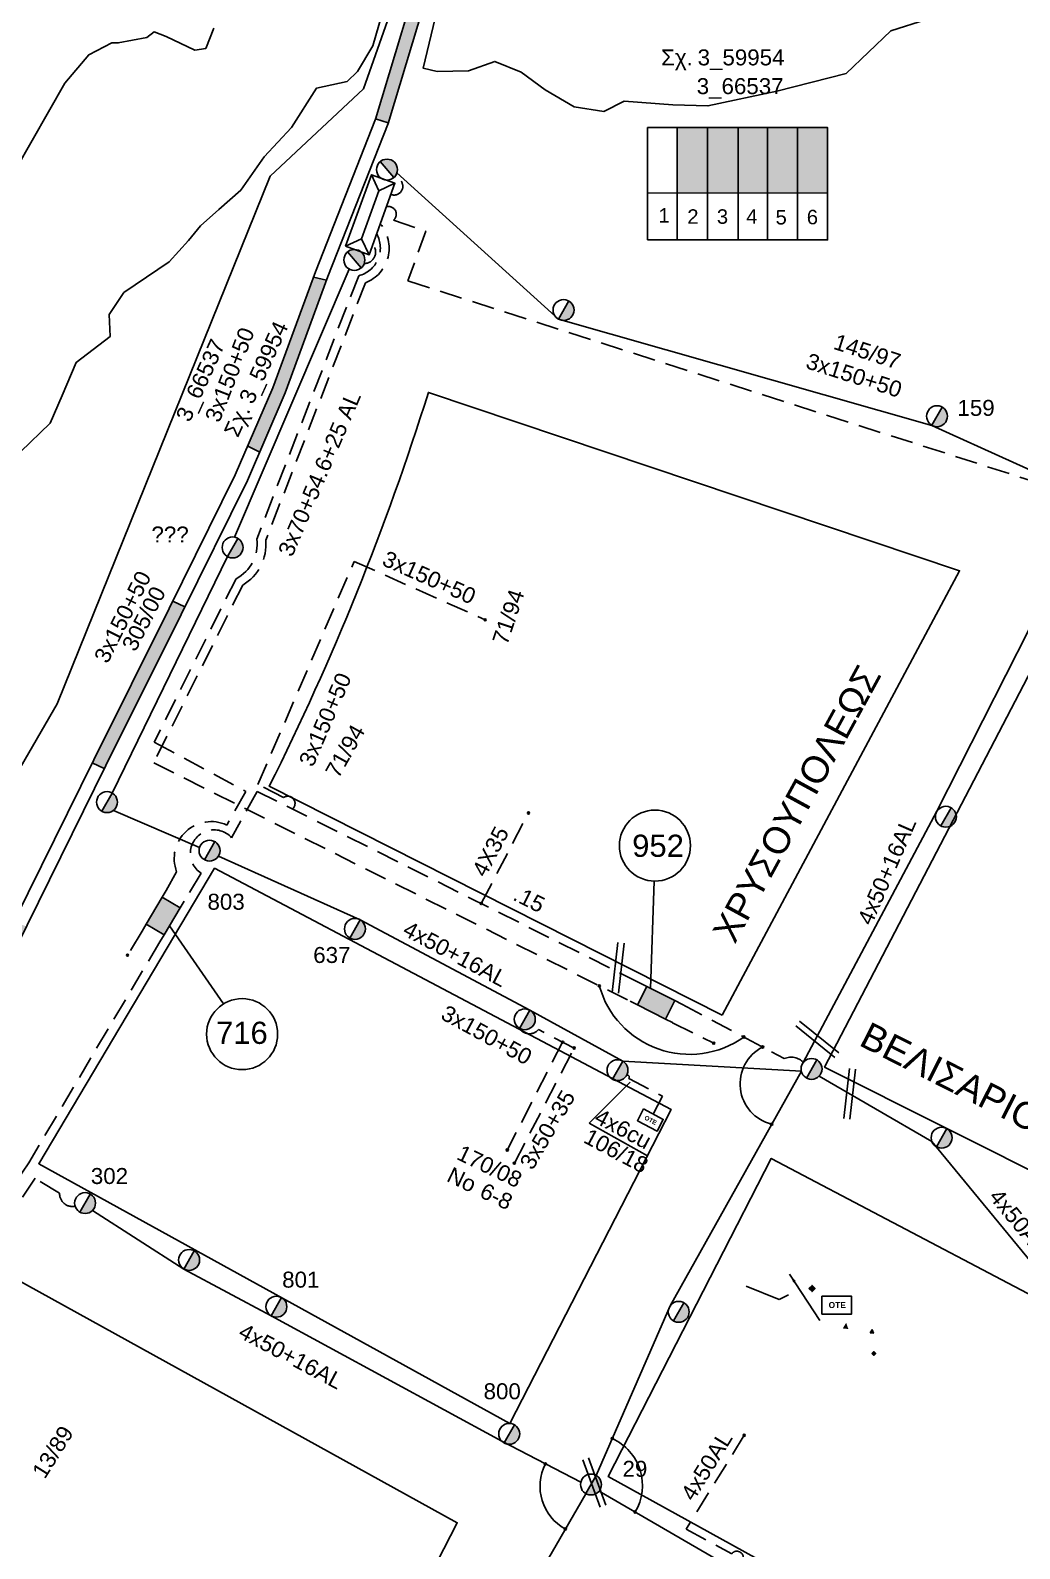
# Model space of a CAD drawing. Header units: millimetres. Extents: x 1091 to 3521, y 1177 to 2968.
# Drawn here: x 2835.7 to 2947.2, y 2089.1 to 2260.2 of the extents above; entities that cross this region are included whole.
import ezdxf
from ezdxf.enums import TextEntityAlignment as Align
from ezdxf.lldxf.tags import DXFTag

# ---------------------------------------------------------------- set-up
doc = ezdxf.new("R2010")
doc.units = ezdxf.units.MM
doc.linetypes.add('DASHED', pattern=[19.05, 12.7, -6.35])
for name, color, linetype, lineweight in [('3x150+50', 7, 'Continuous', 30), ('3x150+50 XLPE', 7, 'SYN_LINE', 30), ('4X35', 7, 'DASHED', 30), ('Άγνωστα', 7, 'Continuous', 30), ('Γυμνά εναέρια ΧΤ (3Φ) 4x50AL', 7, 'Continuous', 30), ('Γυμνά εναέρια ΧΤ και ΦΟΠ (3Φ)   4x50+16AL', 7, 'Continuous', 30), ('Καλωδια Χ.Τ. 3x50+35', 7, 'Continuous', 30), ('Καλώδια ΧΤ   3x150+50CU', 7, 'DASHED', 30), ('Καλώδια ΧΤ   3x150AL+50CU', 7, 'DASHED', 30), ('Συνεστραμμένα ΧΤ   3x70+54.6+25 AL', 7, 'SYN_LINE', 30), ('Υπόγεια Καλώδια Δικτύου ΧΤ   .15', 7, 'DASHED', 30), ('Υπόγεια καλώδια Παροχών ΧΤ   4x50AL', 7, 'DASHED', 30)]:
    doc.layers.add(name, color=color, linetype=linetype, lineweight=lineweight)
for name, color, linetype in [('Link Box 4 Διευθύνσεων', 7, 'Continuous'), ('Pillar OTE', 7, 'Continuous'), ('TEXT ΚΑΛΩΔΙΩΝ', 7, 'Continuous'), ('ΑΓΝΩΣΤΟ ΕΝΑΕΡΙΟ ΚΑΛΩΔΙΟ', 7, 'Continuous'), ('ΑΓΝΩΣΤΟ ΥΠΟΓΕΙΟ ΚΑΛΩΔΙΟ', 7, 'DASHED'), ('Επιγραφές - Σχήματα', 7, 'Continuous'), ('Στύλος ΦΜ', 7, 'Continuous'), ('Στύλος ΦΜ @ 1', 7, 'Continuous'), ('Συνδέσεις', 7, 'Continuous'), ('Τομή', 7, 'Continuous'), ('Υποσταθμός εναέριος 2 στύλων', 7, 'Continuous'), ('Υποσταθμός πόλεως', 7, 'Continuous'), ('Υπόβαθρο ΔΕΗ', 7, 'Continuous'), ('ΦΥΣΙΚΟ ΑΕΡΙΟ', 7, 'NATURAL_GAS_SUPPLY')]:
    doc.layers.add(name, color=color, linetype=linetype)
doc.styles.add('arial', font='arial.ttf')
doc.styles.get("Standard").update_dxf_attribs({"font": 'arial.ttf', "height": 1.8})
tags = doc.linetypes.add('NATURAL_GAS_SUPPLY', pattern='A,12.7,-5.08,["ΦΑ",Standard,S=2.54,R=0,X=-2.54,Y=-1.27],-5.08', length=22.86).pattern_tags.tags
tags[6] = DXFTag(74, 10)
doc.linetypes.add('PRANES_1r', pattern='A,0.5,[137,SPECLINE.shx,S=1,R=180,X=0,Y=0],0.5', length=1)
doc.linetypes.add('SYN_LINE', pattern='A,0.5,-0.0001,["/\\/\\/\\/",Standard,S=0.1,R=0,X=0,Y=-0.05],-0.25', length=0.7501)
doc.dimstyles.new('ISO-25', dxfattribs={"dimtxt": 2.5, "dimasz": 2.5, "dimexe": 1.25, "dimexo": 0.625, "dimtad": 1, "dimtxsty": 'Standard', "dimcen": 2.5, "dimadec": 0, "dimazin": 0, "dimtfac": 1, "dimtmove": 0, "dimatfit": 3, "dimfxl": 1, "dimarcsym": 0})

# ---------------------------------------------------------------- blocks, each defined once
blk = doc.blocks.new('ΥΠΑΡΧΩΝ ΤΣΙΜΕΝΤΕΝΙΟΣ ΣΤΥΛΟΣ')
at = {"layer": 'Στύλος ΦΜ'}
blk.add_hatch(color=7, dxfattribs=at).paths.add_polyline_path([(-1.29, -2.28, 0.574793), (2.62, 0, 0.268822), (1.3, 2.27)])
at = {"layer": 'Στύλος ΦΜ', "color": 7}
blk.add_line((-1.29, -2.28), (1.3, 2.27), dxfattribs=at)
blk.add_circle((0, 0), 2.62, dxfattribs=at)
at = {"layer": 'Στύλος ΦΜ', "flags": 4}
for tag, p in [('ΑΡΙΘΜΟΣ', (-4.68, 8.05)), ('ΤΥΠΟΣ', (-4.91, 3.03))]:
    blk.add_attdef(tag, p, '', height=4, dxfattribs=at)
blk = doc.blocks.new('ΥΠΟΣΤΑΘΜΟΣ ΕΝΑΕΡΙΟΣ ΕΠΙ 2 ΣΤΥΛΩΝ')
at = {"layer": 'Υποσταθμός εναέριος 2 στύλων', "linetype": 'Continuous'}
for points in [[(-11.97, -2.11, 0.574793), (-8.45, -0.07, 0.268822), (-9.64, 1.98)], [(9.68, -2.15, 0.574793), (13.19, -0.1, 0.268822), (12.01, 1.95)]]:
    blk.add_hatch(color=256, dxfattribs=at).paths.add_polyline_path(points)
for p, q in [((-11.97, -2.11), (-9.64, 1.98)), ((9.68, -2.15), (12.01, 1.95))]:
    blk.add_line(p, q, dxfattribs=at)
for centre in [(-10.81, -0.07), (10.84, -0.1)]:
    blk.add_circle(centre, 2.36, dxfattribs=at)
at = {"layer": 'Υποσταθμός πόλεως', "linetype": 'Continuous', "ltscale": 40}
blk.add_lwpolyline([(-8.57, 2.82), (8.57, 2.82), (8.57, -2.82), (-8.57, -2.82)], close=True, dxfattribs=at)
for points in [[(-5.75, 0), (-8.57, 2.82)], [(-8.57, -2.82), (-5.75, 0)], [(-5.75, 0), (5.75, 0)], [(5.75, 0), (8.57, 2.82)], [(8.57, -2.82), (5.75, 0)]]:
    blk.add_lwpolyline(points, dxfattribs=at)
at = {"layer": 'Υποσταθμός εναέριος 2 στύλων', "ltscale": 40, "flags": 1}
for tag, p in [('ΜΕΤΑΣΧΗΜΑΤΙΣΜΟΣ', (14.09, 2.51)), ('ΙΣΧΥΣ', (14.07, -0.28)), ('ΑΡΙΘΜΟΣ', (14.19, -3))]:
    blk.add_attdef(tag, p, '', height=1.8, dxfattribs=at)
blk = doc.blocks.new('LINK BOX 4 ΑΝΑΧΩΡΗΣΕΩΝ')
at = {"layer": 'Link Box 4 Διευθύνσεων', "ltscale": 40}
blk.add_hatch(color=256, dxfattribs=at).paths.add_polyline_path([(-3.54, 0), (-3.54, -4.67), (3.54, -4.67), (3.54, 0)])
for p, q in [((-3.54, 0), (-5.33, 0)), ((5.33, 0), (3.54, 0)), ((-3.54, -4.67), (-5.33, -4.67)), ((5.33, -4.67), (3.54, -4.67))]:
    blk.add_line(p, q, dxfattribs=at)
blk.add_lwpolyline([(-3.54, -4.67), (-3.54, 0), (3.54, 0), (3.54, -4.67)], close=True, dxfattribs=at)
blk = doc.blocks.new('_ΣΥΝΔΕΣΗ')
at = {"layer": 'Συνδέσεις', "linetype": 'SYN_LINE', "ltscale": 40}
blk.add_hatch(color=256, dxfattribs=at).paths.add_polyline_path([(0.5, -0.01, 1), (-0.5, -0.01, 1)])
at = {"layer": 'Συνδέσεις'}
blk.add_circle((0, -0.01), 0.5, dxfattribs=at)
blk = doc.blocks.new('ΤΟΜΗ')
at = {"layer": 'Τομή', "ltscale": 40}
for p, q in [((11.33, -0.65), (-11.4, -0.65)), ((11.33, -3.42), (-11.4, -3.42))]:
    blk.add_line(p, q, dxfattribs=at)
blk = doc.blocks.new('PILLAR ΟΤΕ')
at = {"layer": 'Pillar OTE', "ltscale": 40}
blk.add_lwpolyline([(-3.31, 2.02), (3.39, 2.02), (3.39, -1.99), (-3.31, -1.99)], close=True, dxfattribs=at)
at = {"layer": 'Pillar OTE', "insert": (-1.81, 0.71), "char_height": 1.3575, "width": 109.961, "attachment_point": 1}
blk.add_mtext('{\\fArial|b1|i0|c161|p34;OTE}', dxfattribs=at)
blk = doc.blocks.new('TSONTA XT1')
at = {"ltscale": 40}
h = blk.add_hatch(color=256, dxfattribs=at)
h.dxf.hatch_style = 1
h.paths.add_polyline_path([(595.96, 2487.66), (597.07, 2488.77), (595.96, 2489.87), (594.85, 2488.77)])
blk.add_lwpolyline([(594.85, 2488.77), (595.96, 2489.87), (597.07, 2488.77), (595.96, 2487.66)], close=True, dxfattribs=at)

msp = doc.modelspace()

# ---------------------------------------------------------------- hatches: boundary and pattern name
at = {"layer": 'Pillar OTE', "ltscale": 40}
h = msp.add_hatch(color=256, dxfattribs=at)
h.dxf.hatch_style = 1
h.paths.add_polyline_path([(2927.86, 2113.86), (2927.62, 2114.56), (2927.23, 2113.92)])
h = msp.add_hatch(color=256, dxfattribs=at)
h.dxf.hatch_style = 1
h.paths.add_polyline_path([(2930.68, 2113.38), (2930.54, 2113.78), (2930.32, 2113.42)])
at = {"layer": 'Καλώδια ΧΤ   3x150AL+50CU', "linetype": 'DASHED', "lineweight": -3, "ltscale": 0.2}
h = msp.add_hatch(color=30, dxfattribs=at)
h.dxf.hatch_style = 1
h.paths.add_polyline_path([(2912, 2249.26), (2908.56, 2249.26), (2908.56, 2241.9), (2912, 2241.9)])
h = msp.add_hatch(color=2, dxfattribs=at)
h.dxf.hatch_style = 1
h.paths.add_polyline_path([(2912, 2241.9), (2915.44, 2241.89), (2915.44, 2249.26), (2912, 2249.26)])
h = msp.add_hatch(color=27, dxfattribs=at)
h.dxf.hatch_style = 1
h.paths.add_polyline_path([(2918.74, 2249.26), (2915.44, 2249.26), (2915.44, 2241.89), (2918.74, 2241.89)])
h = msp.add_hatch(color=133, dxfattribs=at)
h.dxf.hatch_style = 1
h.paths.add_polyline_path([(2918.74, 2241.89), (2922.13, 2241.89), (2922.13, 2249.26), (2918.74, 2249.26)])
h = msp.add_hatch(color=151, dxfattribs=at)
h.dxf.hatch_style = 1
h.paths.add_polyline_path([(2922.13, 2241.89), (2925.52, 2241.88), (2925.52, 2249.26), (2922.13, 2249.26)])
at = {"layer": 'Υπόβαθρο ΔΕΗ', "linetype": 'Continuous', "lineweight": -3, "ltscale": 0.1}
h = msp.add_hatch(color=256, dxfattribs=at)
h.dxf.hatch_style = 1
h.paths.add_polyline_path([(2816.8, 2124.62), (2815.51, 2125.39), (2804.74, 2107.63), (2804.67, 2107.51), (2805.9, 2106.66), (2806.02, 2106.84)])
h.paths.add_polyline_path([(2835.28, 2159.24), (2833.84, 2159.71), (2825.06, 2142.06), (2825.02, 2141.98), (2826.38, 2141.35), (2826.39, 2141.36)])
h.paths.add_polyline_path([(2852.69, 2194.4), (2853.12, 2195.26), (2851.75, 2195.89), (2851.35, 2195.06), (2842.85, 2178.01), (2842.68, 2177.66), (2844.04, 2177.03), (2844.2, 2177.35)])
h.paths.add_polyline_path([(2869.07, 2232.06), (2867.6, 2232.4), (2863.02, 2219.92), (2860.21, 2213.37), (2861.55, 2212.69), (2864.41, 2219.36)])
h.paths.add_polyline_path([(2882.1, 2269.93), (2882.1, 2269.93), (2880.62, 2270.23), (2874.6, 2250.23), (2876.03, 2249.78)])

# ---------------------------------------------------------------- linework, layer by layer
at = {"layer": '3x150+50', "color": 133, "linetype": 'DASHED', "lineweight": -3, "ltscale": 0.2}
msp.add_lwpolyline([(2875.83, 2240.34, -0.806365), (2876.62, 2238.82), (2880.28, 2237.6), (2878.25, 2231.98), (2951.52, 2208.48, -0.491819), (2956.17, 2207.74, 8.078155)], format="xyb", dxfattribs=at)
at = {"layer": '3x150+50', "color": 151, "linetype": 'DASHED', "lineweight": -3, "ltscale": 0.2}
msp.add_lwpolyline([(2875.14, 2238.42, -0.513063), (2873.46, 2231.76), (2862.24, 2202.76, -0.288091), (2859.64, 2197.69), (2849.61, 2177.67), (2903.3, 2150.79)], format="xyb", dxfattribs=at)
at = {"layer": '3x150+50', "color": 27, "linetype": 'DASHED', "lineweight": -3, "ltscale": 0.2}
msp.add_lwpolyline([(2865.23, 2172.46, 0.963213), (2864.25, 2173.76), (2861.35, 2175.23), (2872.19, 2200.36), (2886.95, 2193.79)], format="xyb", dxfattribs=at)
at = {"layer": '3x150+50', "color": 2, "linetype": 'DASHED', "lineweight": -3, "ltscale": 0.2}
msp.add_lwpolyline([(2896.97, 2145.52), (2892.95, 2147.61, -0.507472), (2890.83, 2147.73)], format="xyb", dxfattribs=at)
at = {"layer": '3x150+50', "color": 30, "linetype": 'DASHED', "lineweight": -3, "ltscale": 0.2}
msp.add_arc((2876.69, 2242.64), 0.983, 248.6201, 91.7795, dxfattribs=at)
at = {"layer": '3x150+50 XLPE', "color": 27, "linetype": 'DASHED', "lineweight": -3, "ltscale": 0.2}
msp.add_lwpolyline([(2874.73, 2237.27, -0.493513), (2872.7, 2232.56), (2861.22, 2202.89, -0.319507), (2858.89, 2198.42), (2849.67, 2180.01), (2860, 2174.45), (2857.85, 2170.66, 0.67207), (2852.19, 2165.4, -0.446721)], format="xyb", dxfattribs=at)
at = {"layer": '3x150+50 XLPE', "color": 2, "linetype": 'DASHED', "lineweight": -3, "ltscale": 0.2}
msp.add_lwpolyline([(2873.32, 2233.94, 0.63899), (2874.3, 2236.07, -1.972112)], format="xyb", dxfattribs=at)
at = {"layer": '3x150+50 XLPE', "color": 27, "linetype": 'DASHED', "lineweight": -3, "ltscale": 0.2}
msp.add_lwpolyline([(2852.19, 2165.4), (2851.03, 2163.28)], dxfattribs=at)
at = {"layer": '4X35', "color": 27, "lineweight": -3, "ltscale": 0.2}
msp.add_lwpolyline([(2886.51, 2161.81), (2891.83, 2172.01)], dxfattribs=at)
at = {"layer": 'Pillar OTE', "lineweight": -3, "ltscale": 40}
for points in [[(2905.23, 2236.62), (2905.24, 2249.26), (2925.52, 2249.26), (2925.52, 2236.6), (2905.23, 2236.62)], [(2908.56, 2236.62), (2908.56, 2249.26)], [(2912, 2236.61), (2912, 2249.26)], [(2915.44, 2236.61), (2915.44, 2249.26)], [(2918.74, 2236.61), (2918.74, 2249.26)], [(2922.13, 2236.6), (2922.13, 2249.26)], [(2925.52, 2236.6), (2925.52, 2249.26)], [(2905.23, 2241.9), (2925.52, 2241.88)]]:
    msp.add_lwpolyline(points, dxfattribs=at)
at = {"layer": 'Pillar OTE', "ltscale": 40}
msp.add_lwpolyline([(2930.32, 2113.42), (2930.54, 2113.78), (2930.68, 2113.38), (2930.32, 2113.42)], dxfattribs=at)
at = {"layer": 'ΑΓΝΩΣΤΟ ΕΝΑΕΡΙΟ ΚΑΛΩΔΙΟ', "color": 30, "lineweight": -3, "ltscale": 0.1}
msp.add_lwpolyline([(2877.01, 2244.15), (2895.2, 2227.68), (2937.27, 2215.7), (2955.53, 2207.42)], dxfattribs=at)
at = {"layer": 'ΑΓΝΩΣΤΟ ΕΝΑΕΡΙΟ ΚΑΛΩΔΙΟ', "color": 151, "lineweight": -3, "ltscale": 0.1}
msp.add_lwpolyline([(2922.57, 2142.92), (2907.79, 2116.47), (2899.46, 2097.35)], dxfattribs=at)
at = {"layer": 'ΑΓΝΩΣΤΟ ΕΝΑΕΡΙΟ ΚΑΛΩΔΙΟ', "color": 27, "lineweight": -3, "ltscale": 0.1}
msp.add_lwpolyline([(2871.44, 2043.29), (2880.75, 2064.93), (2898.29, 2095.3)], dxfattribs=at)
at = {"layer": 'ΑΓΝΩΣΤΟ ΥΠΟΓΕΙΟ ΚΑΛΩΔΙΟ', "color": 7, "lineweight": -3, "ltscale": 0.2}
for points in [[(2848.31, 2158.7), (2846.66, 2155.99)], [(2908.06, 2148.38), (2912.7, 2146.07)]]:
    msp.add_lwpolyline(points, dxfattribs=at)
at = {"layer": 'ΑΓΝΩΣΤΟ ΥΠΟΓΕΙΟ ΚΑΛΩΔΙΟ', "color": 62, "lineweight": -3, "ltscale": 0.2}
msp.add_lwpolyline([(2850.31, 2157.51), (2835.53, 2132.59), (2802.95, 2083.62, 0.351607), (2796.93, 2079.07), (2793.43, 2072.3), (2757.5, 2035.39), (2768.24, 2029.74), (2753.88, 2017.66)], format="xyb", dxfattribs=at)
at = {"layer": 'ΑΓΝΩΣΤΟ ΥΠΟΓΕΙΟ ΚΑΛΩΔΙΟ', "color": 151, "lineweight": -3, "ltscale": 0.2}
msp.add_lwpolyline([(2909.11, 2150.47), (2920.65, 2144.33, -0.323066), (2922.79, 2143.89, 1.961235)], format="xyb", dxfattribs=at)
at = {"layer": 'ΑΓΝΩΣΤΟ ΥΠΟΓΕΙΟ ΚΑΛΩΔΙΟ', "color": 27, "lineweight": -3, "ltscale": 0.2}
msp.add_lwpolyline([(2840.76, 2127.69, -0.486752), (2839.01, 2129.17), (2836.25, 2130.84), (2803.59, 2082.28, 0.369342), (2798.34, 2078.39), (2794.72, 2071.38), (2759.84, 2035.19), (2770.06, 2029.91), (2754.63, 2016.59)], format="xyb", dxfattribs=at)
at = {"layer": 'Γυμνά εναέρια ΧΤ (3Φ) 4x50AL', "color": 62, "lineweight": -3, "ltscale": 0.1}
msp.add_lwpolyline([(2924.59, 2142.37), (2937.27, 2134.99), (2949.55, 2120.09), (2981.32, 2101.04)], dxfattribs=at)
at = {"layer": 'Γυμνά εναέρια ΧΤ (3Φ) 4x50AL', "color": 151, "linetype": 'DASHED', "lineweight": -3, "ltscale": 0.2}
msp.add_lwpolyline([(2916.13, 2101.88), (2909.58, 2091.29)], dxfattribs=at)
at = {"layer": 'Γυμνά εναέρια ΧΤ και ΦΟΠ (3Φ)   4x50+16AL', "color": 30, "lineweight": -3, "ltscale": 0.1}
msp.add_lwpolyline([(2922.79, 2143.89), (2937.84, 2172.21), (2950.79, 2197.76), (2955.45, 2205.82)], dxfattribs=at)
at = {"layer": 'Γυμνά εναέρια ΧΤ και ΦΟΠ (3Φ)   4x50+16AL', "color": 2, "lineweight": -3, "ltscale": 0.1}
for points in [[(2845.08, 2172.31), (2854.77, 2168.11)], [(2856.9, 2167.15), (2872.87, 2159.97), (2891.99, 2149.78), (2902.44, 2144.05), (2922.57, 2142.92)]]:
    msp.add_lwpolyline(points, dxfattribs=at)
at = {"layer": 'Γυμνά εναέρια ΧΤ και ΦΟΠ (3Φ)   4x50+16AL', "color": 27, "lineweight": -3, "ltscale": 0.1}
msp.add_lwpolyline([(2842.72, 2127.22), (2853.02, 2120.62), (2862.85, 2115.35), (2888.83, 2101.21), (2897.72, 2096.59)], dxfattribs=at)
at = {"layer": 'Γυμνά εναέρια ΧΤ και ΦΟΠ (3Φ)   4x50+16AL', "color": 151, "lineweight": -3, "ltscale": 0.1}
msp.add_lwpolyline([(2899.8, 2095.6), (2916.17, 2086.06), (2932.73, 2076.95), (2961.72, 2062.75)], dxfattribs=at)
at = {"layer": 'Καλωδια Χ.Τ. 3x50+35', "color": 2, "linetype": 'DASHED', "lineweight": -3, "ltscale": 0.2}
for points in [[(2895.67, 2146.19), (2889.44, 2134.03)], [(2890.24, 2132.55), (2896.97, 2145.52)]]:
    msp.add_lwpolyline(points, dxfattribs=at)
at = {"layer": 'Καλώδια ΧΤ   3x150+50CU', "color": 2, "linetype": 'DASHED', "lineweight": -3, "ltscale": 0.2}
msp.add_lwpolyline([(2902.89, 2142.47, -0.771034), (2903.12, 2142.1), (2906.93, 2140.09), (2905.86, 2138.07)], format="xyb", dxfattribs=at)
at = {"layer": 'Συνεστραμμένα ΧΤ   3x70+54.6+25 AL', "color": 2, "lineweight": -3, "ltscale": 15}
for points in [[(2871.63, 2233.32), (2858.72, 2203.1)], [(2857.92, 2200.92), (2844.94, 2174.26)]]:
    msp.add_lwpolyline(points, dxfattribs=at)
at = {"layer": 'Υπόβαθρο ΔΕΗ', "linetype": 'Continuous', "lineweight": -3, "ltscale": 0.1}
for points in [[(2649.6, 1954.98), (2675.82, 1976.89), (2688.01, 1987.51), (2698.5, 1997.19), (2714.4, 2012.35), (2730.08, 2027.63), (2746.58, 2043.06), (2767.51, 2062.74), (2781.1, 2075.86), (2792.11, 2089.36), (2799.41, 2099.4), (2804.74, 2107.63), (2815.71, 2125.71), (2825.06, 2142.06), (2833.99, 2160.03), (2842.85, 2178.01), (2851.35, 2195.06), (2858.8, 2210.11), (2863.02, 2219.92), (2867.83, 2233.02), (2874.59, 2250.21), (2880.64, 2270.3)], [(2650.71, 1953.96), (2676.79, 1975.75), (2689.01, 1986.39), (2699.52, 1996.09), (2715.44, 2011.27), (2731.12, 2026.55), (2747.61, 2041.96), (2768.54, 2061.66), (2782.21, 2074.84), (2793.3, 2088.45), (2800.65, 2098.55), (2806.02, 2106.84), (2817, 2124.95), (2826.39, 2141.36), (2835.34, 2159.36), (2844.2, 2177.35), (2852.69, 2194.4), (2860.17, 2209.48), (2864.41, 2219.36), (2869.23, 2232.49), (2876.01, 2249.72), (2882.1, 2269.93)], [(2874.6, 2250.23), (2876.03, 2249.78)], [(2867.6, 2232.4), (2869.07, 2232.06)], [(2860.21, 2213.37), (2861.55, 2212.69)], [(2851.75, 2195.89), (2853.12, 2195.26)], [(2842.68, 2177.66), (2844.04, 2177.03)]]:
    msp.add_lwpolyline(points, dxfattribs=at)
at = {"layer": 'Υπόβαθρο ΔΕΗ', "linetype": 'PRANES_1r', "lineweight": -3, "ltscale": 0.5}
for points in [[(2875.99, 2264.32), (2874.31, 2258.49), (2872.55, 2255.57), (2871.39, 2254.47), (2867.95, 2253.72), (2865.15, 2249.27), (2862.04, 2245.95), (2859.44, 2242.22), (2856.96, 2240.04), (2854.88, 2238.18), (2853.53, 2236.52), (2851.35, 2234.13), (2846.26, 2230.68), (2844.6, 2228.19), (2844.7, 2225.7), (2840.87, 2222.8), (2839.31, 2219.07), (2837.96, 2215.96), (2831.21, 2209.49)], [(2949.6, 2264.84), (2946.91, 2263.17), (2944.2, 2262.39), (2941.69, 2262.25), (2936.68, 2261.45), (2932.63, 2260.15), (2927.6, 2255.35), (2919.82, 2253.37), (2912.04, 2251.7), (2908.1, 2251.84), (2902.61, 2252.22), (2900.32, 2251.08), (2896.97, 2251.61), (2893.69, 2253.52), (2891.02, 2255.5), (2888.05, 2256.72), (2885.07, 2255.65), (2881.56, 2255.58), (2879.96, 2255.96), (2882.01, 2264.46)], [(2834.09, 2244.56), (2839.6, 2254.25), (2842.3, 2257.46), (2844.89, 2258.81), (2845.62, 2258.81), (2848.83, 2259.43), (2849.66, 2260.05), (2851.01, 2259.53), (2854.23, 2257.98), (2855.47, 2258.19), (2856.4, 2260.47)]]:
    msp.add_lwpolyline(points, dxfattribs=at)
at = {"layer": 'Υπόβαθρο ΔΕΗ', "lineweight": -3, "ltscale": 0.1}
msp.add_lwpolyline([(2913.66, 2149.24), (2940.39, 2199.31), (2880.55, 2219.41, -0.040236), (2862.63, 2175.02), (2913.66, 2149.24)], format="xyb", dxfattribs=at)
for points in [[(2965.84, 2122.98), (2992.16, 2173.34), (2952.72, 2196.3), (2925.18, 2143.38)], [(2889.74, 2103.22), (2907.91, 2138.59), (2856.46, 2165.78), (2836.67, 2132.48)], [(2941.73, 2074.62), (2960.29, 2111.43), (2919.17, 2133.09), (2900.82, 2097.22)], [(2830.97, 2121.21), (2803.1, 2080.48), (2861.96, 2049.36), (2883.8, 2092.02)]]:
    msp.add_lwpolyline(points, close=True, dxfattribs=at)
at = {"layer": 'Υπόβαθρο ΔΕΗ', "lineweight": -3}
for points in [[(2905.59, 2152.24), (2906, 2164.34)], [(2851.38, 2159.3), (2857.48, 2150.49)]]:
    msp.add_lwpolyline(points, dxfattribs=at)
for centre in [(2906.07, 2168.34), (2859.57, 2147.09)]:
    msp.add_circle(centre, 4, dxfattribs=at)
for centre, radius, start, end in [((2909.98, 2155.37), 10.56, 195.5659, 305.3518), ((2920.35, 2141.48), 4.68, 117.4132, 256.03), ((2898.82, 2096.22), 5.84, 329.3639, 65.1818), ((2898.67, 2096.15), 5.54, 153.0244, 240.9988)]:
    msp.add_arc(centre, radius, start, end, dxfattribs=at)
at = {"layer": 'Υπόγεια Καλώδια Δικτύου ΧΤ   .15', "color": 27, "lineweight": -3, "ltscale": 0.2}
msp.add_lwpolyline([(2861.26, 2174.45), (2858.38, 2169.23, 1.143921), (2854.96, 2165.22), (2853.04, 2162.09)], format="xyb", dxfattribs=at)
msp.add_lwpolyline([(2904.35, 2152.87), (2861.26, 2174.45)], dxfattribs=at)
at = {"layer": 'Υπόγεια Καλώδια Δικτύου ΧΤ   .15', "color": 151, "lineweight": -3, "ltscale": 0.2}
msp.add_lwpolyline([(2909.58, 2091.29), (2914.72, 2088.53, -0.764027), (2916.02, 2088, 6.062654)], format="xyb", dxfattribs=at)
at = {"layer": 'ΦΥΣΙΚΟ ΑΕΡΙΟ', "color": 85, "linetype": 'NATURAL_GAS_SUPPLY', "lineweight": -3}
msp.add_lwpolyline([(2803.29, 1954.03), (2739.55, 2041.15), (2747.6, 2049.21), (2759.6, 2063.04), (2774.23, 2079.43), (2782.45, 2088.57), (2818.42, 2149.23), (2838.72, 2184.32), (2862.74, 2243.8), (2873.26, 2253.63), (2878.69, 2269.09), (2891.7, 2333.07), (2913.78, 2384.67), (2936.71, 2425.71), (2975.11, 2462.98), (3019.65, 2499.41), (3035.99, 2525.66)], dxfattribs=at)

# ---------------------------------------------------------------- block references
at = {"layer": 'Link Box 4 Διευθύνσεων', "lineweight": -3}
for p, xscale, yscale, zscale, rotation in [((2849.67, 2160.99), 0.4999999999999999, 0.4999999999999999, 0.4999999999999999, 59.26766363347113), ((2906.73, 2151.67), 0.4999999999999998, 0.4999999999999998, 0.4999999999999998, 333.1936706696119)]:
    msp.add_blockref('LINK BOX 4 ΑΝΑΧΩΡΗΣΕΩΝ', p, dxfattribs=dict(at, xscale=xscale, yscale=yscale, zscale=zscale, rotation=rotation))
at = {"layer": 'Pillar OTE', "xscale": 0.375, "yscale": 0.375, "zscale": 0.375, "rotation": 332.0000000000001}
msp.add_blockref('PILLAR ΟΤΕ', (2905.54, 2137.41), dxfattribs=at)
at = {"layer": 'Pillar OTE', "xscale": 0.5, "yscale": 0.5, "zscale": 0.5}
msp.add_blockref('PILLAR ΟΤΕ', (2926.54, 2116.54), dxfattribs=at)
at = {"layer": 'Στύλος ΦΜ @ 1', "lineweight": -3, "ltscale": 40, "xscale": 0.4499999999998181, "yscale": 0.4499999999998181, "zscale": 0.4499999999998181}
for p in [(2895.78, 2228.7), (2844.35, 2173.24), (2938.85, 2171.59), (2891.41, 2148.76), (2901.86, 2143.03), (2923.72, 2143.17), (2938.37, 2135.42), (2853.6, 2121.64), (2908.75, 2115.79)]:
    msp.add_blockref('ΥΠΑΡΧΩΝ ΤΣΙΜΕΝΤΕΝΙΟΣ ΣΤΥΛΟΣ', p, dxfattribs=at)
at = {"layer": 'Στύλος ΦΜ @ 1', "lineweight": -3, "ltscale": 40}
ref = msp.add_blockref('ΥΠΑΡΧΩΝ ΤΣΙΜΕΝΤΕΝΙΟΣ ΣΤΥΛΟΣ', (2937.85, 2216.73), dxfattribs=dict(at, xscale=0.4499999999998181, yscale=0.4499999999998181, zscale=0.4499999999998181))
ref.add_attrib('ΤΥΠΟΣ', '159', (2940.15, 2216.77), dxfattribs={"layer": 'Στύλος ΦΜ', "height": 1.8, "flags": 4})
ref = msp.add_blockref('ΥΠΑΡΧΩΝ ΤΣΙΜΕΝΤΕΝΙΟΣ ΣΤΥΛΟΣ', (2858.5, 2201.94), dxfattribs=dict(at, xscale=0.4499999999998181, yscale=0.4499999999998181, zscale=0.4499999999998181))
ref.add_attrib('ΤΥΠΟΣ', '???', (2849.36, 2202.5), dxfattribs={"layer": 'Στύλος ΦΜ', "height": 1.8, "flags": 4})
ref = msp.add_blockref('ΥΠΑΡΧΩΝ ΤΣΙΜΕΝΤΕΝΙΟΣ ΣΤΥΛΟΣ', (2855.9, 2167.77), dxfattribs=dict(at, xscale=0.4499999999998181, yscale=0.4499999999998181, zscale=0.4499999999998181))
ref.add_attrib('ΑΡΙΘΜΟΣ', '803', (2855.67, 2161.11), dxfattribs={"layer": 'Στύλος ΦΜ', "height": 1.8, "flags": 4})
ref = msp.add_blockref('ΥΠΑΡΧΩΝ ΤΣΙΜΕΝΤΕΝΙΟΣ ΣΤΥΛΟΣ', (2872.28, 2158.95), dxfattribs=dict(at, xscale=0.4499999999998181, yscale=0.4499999999998181, zscale=0.4499999999998181))
ref.add_attrib('ΑΡΙΘΜΟΣ', '637', (2867.58, 2155.11), dxfattribs={"layer": 'Στύλος ΦΜ', "height": 1.8, "flags": 4})
ref = msp.add_blockref('ΥΠΑΡΧΩΝ ΤΣΙΜΕΝΤΕΝΙΟΣ ΣΤΥΛΟΣ', (2841.88, 2128.05), dxfattribs=dict(at, xscale=0.4499999999998181, yscale=0.4499999999998181, zscale=0.4499999999998181))
ref.add_attrib('ΑΡΙΘΜΟΣ', '302', (2842.53, 2130.2), dxfattribs={"layer": 'Στύλος ΦΜ', "height": 1.8, "flags": 4})
ref = msp.add_blockref('ΥΠΑΡΧΩΝ ΤΣΙΜΕΝΤΕΝΙΟΣ ΣΤΥΛΟΣ', (2863.43, 2116.37), dxfattribs=dict(at, xscale=0.4499999999998181, yscale=0.4499999999998181, zscale=0.4499999999998181))
ref.add_attrib('ΑΡΙΘΜΟΣ', '801', (2864.08, 2118.52), dxfattribs={"layer": 'Στύλος ΦΜ', "height": 1.8, "flags": 4})
ref = msp.add_blockref('ΥΠΑΡΧΩΝ ΤΣΙΜΕΝΤΕΝΙΟΣ ΣΤΥΛΟΣ', (2889.66, 2102.04), dxfattribs=dict(at, xscale=0.4499999999998181, yscale=0.4499999999998181, zscale=0.4499999999998181))
ref.add_attrib('ΑΡΙΘΜΟΣ', '800', (2886.77, 2105.94), dxfattribs={"layer": 'Στύλος ΦΜ', "height": 1.8, "flags": 4})
ref = msp.add_blockref('ΥΠΑΡΧΩΝ ΤΣΙΜΕΝΤΕΝΙΟΣ ΣΤΥΛΟΣ', (2898.87, 2096.33), dxfattribs=dict(at, xscale=0.4499999999998181, yscale=0.4499999999998181, zscale=0.4499999999998181))
ref.add_attrib('ΑΡΙΘΜΟΣ', '29', (2902.42, 2097.2), dxfattribs={"layer": 'Στύλος ΦΜ', "height": 1.8, "flags": 4})
at = {"layer": 'Συνδέσεις', "lineweight": -3, "xscale": 0.25, "yscale": 0.25, "zscale": 0.25}
for p in [(2886.95, 2193.79), (2891.83, 2172.01), (2886.51, 2161.81), (2846.66, 2155.99), (2899.81, 2152.54), (2895.67, 2146.19), (2912.7, 2146.07), (2916.09, 2146.76), (2918.2, 2145.64), (2896.97, 2145.52), (2919.22, 2136.94), (2889.44, 2134.03), (2890.24, 2132.55), (2901.27, 2101.52), (2916.13, 2101.88), (2893.73, 2098.67), (2903.85, 2093.24), (2895.98, 2091.31)]:
    msp.add_blockref('_ΣΥΝΔΕΣΗ', p, dxfattribs=at)
at = {"layer": 'Συνδέσεις'}
for p, xscale, yscale, zscale in [((2740.5, 1353.08), 0.3075184835441075, 0.3075184835441075, 0.3075184835441075), ((2811.54, 1613.34), 0.2, 0.2, 0.2)]:
    msp.add_blockref('TSONTA XT1', p, dxfattribs=dict(at, xscale=xscale, yscale=yscale, zscale=zscale))
at = {"layer": 'Τομή', "lineweight": -3, "xscale": 0.25, "yscale": 0.25, "zscale": 0.25}
for p, rotation in [((2901.43, 2154.64), 83.56330794217392), ((2924.03, 2146.12), 140.8952945127132), ((2927.5, 2140.43), 83.56330794217392), ((2898.76, 2096.38), 110.1623957005698)]:
    msp.add_blockref('ΤΟΜΗ', p, dxfattribs=dict(at, rotation=rotation))
at = {"layer": 'Υποσταθμός εναέριος 2 στύλων', "lineweight": -3, "xscale": 0.4999999999999997, "yscale": 0.4999999999999997, "zscale": 0.4999999999999997, "rotation": 70.21467906496704}
msp.add_blockref('ΥΠΟΣΤΑΘΜΟΣ ΕΝΑΕΡΙΟΣ ΕΠΙ 2 ΣΤΥΛΩΝ', (2874.01, 2239.44), dxfattribs=at)

# ---------------------------------------------------------------- texts
at = {"lineweight": -3, "ltscale": 30, "char_height": 1.63, "width": 11.2573, "attachment_point": 1}
for s, insert in [('1', (2906.48, 2240.18)), ('2', (2909.72, 2240.05)), ('3', (2913.05, 2240.05)), ('4', (2916.35, 2240.05)), ('5', (2919.66, 2239.97)), ('6', (2923.18, 2239.99))]:
    msp.add_mtext(s, dxfattribs=dict(at, insert=insert))
at = {"lineweight": -3, "ltscale": 40, "char_height": 3, "width": 36.4854, "attachment_point": 1, "style": 'arial'}
for s, insert, rotation in [('ΧΡΥΣΟΥΠΟΛΕΩΣ', (2912.44, 2158.6), 61.4035), ('ΒΕΛΙΣΑΡΙΟΥ', (2930.28, 2148.57), 333.0784)]:
    msp.add_mtext(s, dxfattribs=dict(at, insert=insert, rotation=rotation))
at = {"layer": 'TEXT ΚΑΛΩΔΙΩΝ', "lineweight": -3, "ltscale": 0.1, "style": 'arial'}
for s, rotation, p in [('3x150+50', 68.8535, (2858.17, 2221.41)), ('3x150+50', 342.2177, (2928.51, 2221.34)), (' 3x70+54.6+25 AL', 66.8702, (2868.14, 2209.93)), ('3x150+50', 335.9895, (2880.65, 2198.56)), ('3x150+50', 63.394, (2846.1, 2194.12)), ('3x150+50', 66.6861, (2868.92, 2182.55)), ('4X35', 62.4673, (2887.54, 2167.68)), ('4x50+16AL', 66.5411, (2932.19, 2165.46)), ('   .15', 333.4064, (2890.98, 2162.76)), ('4x50+16AL', 331.9264, (2883.59, 2156.13)), ('3x150+50', 331.3147, (2887.12, 2147)), ('3x50+35', 59.819, (2893.96, 2136.32)), (' 4x50AL', 309.4915, (2946.79, 2126.27)), ('4x50+16AL', 331.9264, (2865.08, 2110.79)), ('4x50AL', 58.266, (2911.89, 2098.44))]:
    msp.add_text(s, height=1.8, rotation=rotation, dxfattribs=at).set_placement(p, align=Align.MIDDLE_CENTER)
at = {"layer": 'Άγνωστα', "color": 7, "lineweight": -3}
note = msp.add_mtext_dynamic_manual_height_columns('Σχ. ', width=1.8, gutter_width=2.31, heights=[1.99, 0], dxfattribs=dict(at, insert=(2906.77, 2258.07), char_height=1.8, attachment_point=1))
for column, words in zip(note.columns.linked_columns, ['3_59954']):
    column.text = words
at = {"layer": 'Άγνωστα', "color": 7, "lineweight": -3, "insert": (2910.78, 2254.83), "char_height": 1.8, "attachment_point": 1}
msp.add_mtext_dynamic_manual_height_columns('3_66537', width=1.8, gutter_width=2.31, heights=[1.99], dxfattribs=at)
at = {"layer": 'Άγνωστα', "color": 7, "lineweight": -3}
note = msp.add_mtext_dynamic_manual_height_columns('Σχ. ', width=1.8, gutter_width=2.31, heights=[1.99, 0], dxfattribs=dict(at, insert=(2857.45, 2214.97), char_height=1.8, attachment_point=1, rotation=65.6255))
for column, words in zip(note.columns.linked_columns, ['3_59954']):
    column.text = words
at = {"layer": 'Άγνωστα', "color": 7, "lineweight": -3, "char_height": 1.8, "attachment_point": 1}
for s, insert, rotation in [('3_66537', (2852.03, 2216.7), 65.6255), ('145/97', (2926.62, 2226.06), 342), ('305/00', (2845.94, 2190.9), 63), ('71/94', (2887.71, 2191.42), 71.5629), ('71/94', (2868.85, 2176.69), 60.7247), ('170/08', (2884.38, 2134.68), 334.1884), ('13/89', (2835.81, 2097.81), 58.0198)]:
    msp.add_mtext_dynamic_manual_height_columns(s, width=1.8, gutter_width=2.31, heights=[1.99], dxfattribs=dict(at, insert=insert, rotation=rotation))
at = {"layer": 'Άγνωστα', "color": 7, "lineweight": -3, "char_height": 2.5, "width": 4.551914400963142e-14, "attachment_point": 1}
for s, insert in [('952', (2903.51, 2169.57)), ('716', (2856.63, 2148.49))]:
    msp.add_mtext(s, dxfattribs=dict(at, insert=insert))
at = {"layer": 'Άγνωστα', "color": 7, "lineweight": -3}
note = msp.add_mtext_dynamic_manual_height_columns('No ', width=1.8, gutter_width=2.31, heights=[1.99, 0], dxfattribs=dict(at, insert=(2883.27, 2132.2), char_height=1.8, attachment_point=1, rotation=334.1884))
for column, words in zip(note.columns.linked_columns, ['6-8']):
    column.text = words
at = {"layer": 'Υπόγεια καλώδια Παροχών ΧΤ   4x50AL', "color": 7, "ltscale": 0.2, "char_height": 1.8, "attachment_point": 1, "rotation": 332}
for s, insert in [('4x6cu', (2899.95, 2138.79)), ('106/18', (2898.74, 2136.54))]:
    msp.add_mtext_dynamic_manual_height_columns(s, width=1.8, gutter_width=12.5, heights=[0.118], dxfattribs=dict(at, insert=insert))

# ---------------------------------------------------------------- leaders
at = {"layer": 'Επιγραφές - Σχήματα'}
for points, override in [([(2903.29, 2141.66), (2898.65, 2137.05), (2905.22, 2133.37)], {"dimasz": 0.5, "dimgap": 0.625, "dimtad": 0}), ([(2921.13, 2117.71), (2920.08, 2117.19), (2916.35, 2118.67)], {"dimasz": 0.1, "dimgap": 0.625, "dimtad": 0})]:
    msp.add_leader(points, dimstyle='ISO-25', override=override, dxfattribs=at)
at = {"layer": 'Επιγραφές - Σχήματα', "ltscale": 40}
msp.add_leader([(2921.24, 2120.03), (2924.66, 2114.83)], dimstyle='ISO-25', override={"dimasz": 1, "dimtad": 0}, dxfattribs=at)

doc.saveas('drawing.dxf')
